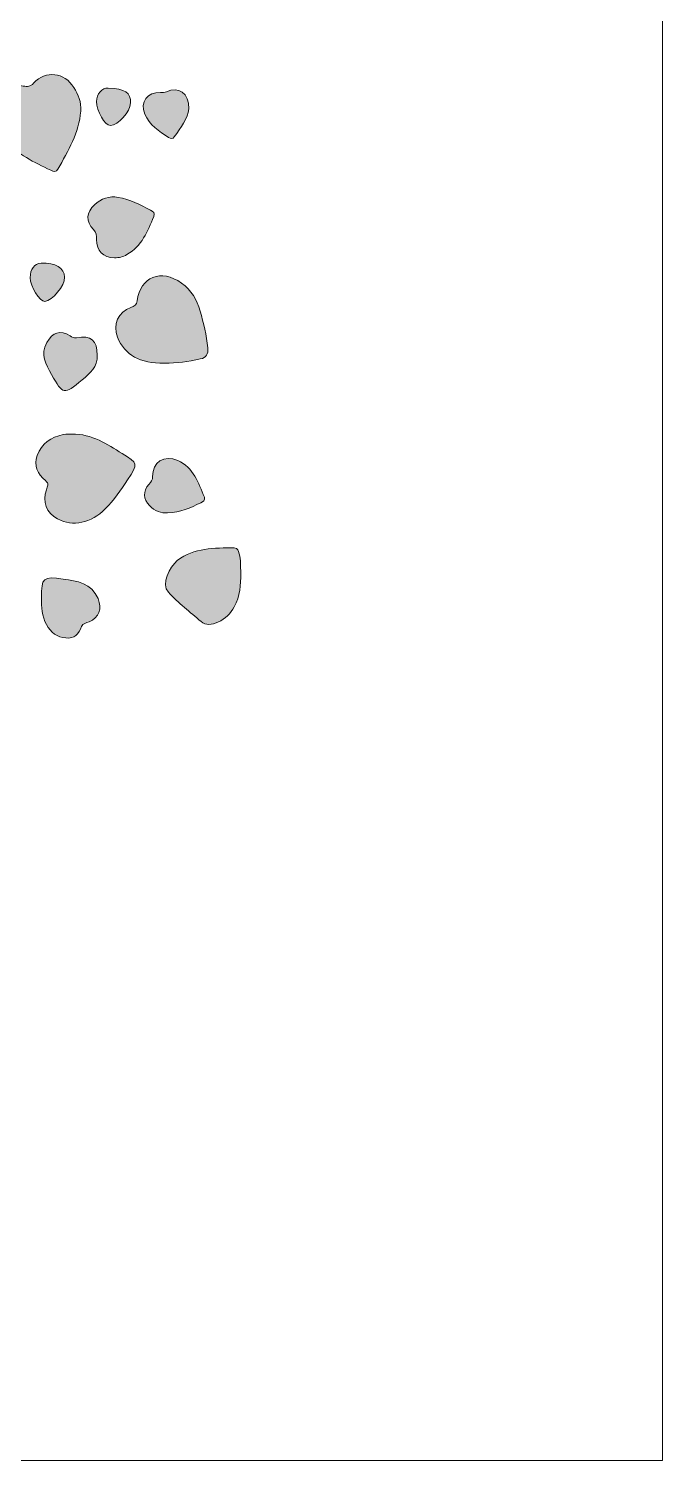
# Model space of a CAD drawing. Header units: inches. Extents: x 0 to 12, y -12 to 0.
# Drawn here: x 9.68 to 12, y -12 to -6.76 of the extents above; entities that cross this region are included whole.
import ezdxf

# ---------------------------------------------------------------- set-up
doc = ezdxf.new("R2010")
doc.units = ezdxf.units.IN
doc.header["$MEASUREMENT"] = 0
doc.layers.add('Layer 1', color=7, linetype='Continuous')

# ---------------------------------------------------------------- blocks, each defined once
blk = doc.blocks.new('block 2')
at = {"layer": 'Layer 1', "true_color": 0xffffff}
h = blk.add_hatch(color=7, dxfattribs=at)
h.dxf.hatch_style = 2
edge = h.paths.add_edge_path()
edge.add_spline(control_points=[(9.6974, -6.9589), (9.685, -6.9724), (9.6748, -6.9718), (9.6595, -6.9693), (9.593, -6.9583), (9.5519, -6.9945), (9.5502, -7.0624), (9.5493, -7.1041), (9.5643, -7.1395), (9.5922, -7.1688), (9.6392, -7.2184), (9.6991, -7.249), (9.7602, -7.2774), (9.7703, -7.2822), (9.7798, -7.2857), (9.7863, -7.2739), (9.8237, -7.2065), (9.8649, -7.1406), (9.8698, -7.0607), (9.873, -7.0284), (9.861, -7.0006), (9.8449, -6.9746), (9.8102, -6.9185), (9.7414, -6.9106), (9.6974, -6.9589)], knot_values=[0, 0, 0, 0, 1, 1, 1, 2, 2, 2, 3, 3, 3, 4, 4, 4, 5, 5, 5, 6, 6, 6, 7, 7, 7, 8, 8, 8, 8], degree=3, periodic=1)
h = blk.add_hatch(color=7, dxfattribs=at)
h.dxf.hatch_style = 2
edge = h.paths.add_edge_path()
edge.add_spline(control_points=[(10.2125, -7.1551), (10.2369, -7.1215), (10.2618, -7.0881), (10.2659, -7.0523), (10.2659, -6.9948), (10.229, -6.9699), (10.1842, -6.9899), (10.1767, -6.9932), (10.1698, -6.9939), (10.1616, -6.9933), (10.1144, -6.9894), (10.0865, -7.0281), (10.1046, -7.0717), (10.1216, -7.1126), (10.1567, -7.1351), (10.1919, -7.1576), (10.1998, -7.1626), (10.2068, -7.1629), (10.2125, -7.1551)], knot_values=[0, 0, 0, 0, 1, 1, 1, 2, 2, 2, 3, 3, 3, 4, 4, 4, 5, 5, 5, 6, 6, 6, 6], degree=3, periodic=1)
h = blk.add_hatch(color=7, dxfattribs=at)
h.dxf.hatch_style = 2
edge = h.paths.add_edge_path()
edge.add_spline(control_points=[(10.0525, -7.0313), (10.0531, -6.9932), (10.0334, -6.98), (9.9709, -6.9766), (9.9472, -6.9754), (9.9282, -6.9972), (9.9278, -7.0263), (9.9273, -7.0598), (9.9589, -7.1139), (9.9788, -7.1135), (10.0066, -7.113), (10.052, -7.0624), (10.0525, -7.0313)], knot_values=[0, 0, 0, 0, 1, 1, 1, 2, 2, 2, 3, 3, 3, 4, 4, 4, 4], degree=3, periodic=1)
h = blk.add_hatch(color=7, dxfattribs=at)
h.dxf.hatch_style = 2
edge = h.paths.add_edge_path()
edge.add_spline(control_points=[(9.9163, -7.4943), (9.9274, -7.506), (9.9278, -7.517), (9.9279, -7.5305), (9.9282, -7.5729), (9.9522, -7.5973), (9.9938, -7.5979), (10.01, -7.5985), (10.0248, -7.594), (10.0388, -7.5863), (10.0941, -7.5558), (10.1142, -7.5003), (10.1377, -7.4472), (10.1432, -7.4347), (10.1348, -7.4278), (10.1257, -7.4231), (10.0877, -7.404), (10.0498, -7.3842), (10.0075, -7.3767), (9.9745, -7.371), (9.9452, -7.381), (9.9207, -7.4036), (9.8899, -7.432), (9.8873, -7.4638), (9.9163, -7.4943)], knot_values=[0, 0, 0, 0, 1, 1, 1, 2, 2, 2, 3, 3, 3, 4, 4, 4, 5, 5, 5, 6, 6, 6, 7, 7, 7, 8, 8, 8, 8], degree=3, periodic=1)
h = blk.add_hatch(color=7, dxfattribs=at)
h.dxf.hatch_style = 2
edge = h.paths.add_edge_path()
edge.add_spline(control_points=[(9.7246, -7.6177), (9.7005, -7.6185), (9.6845, -7.6398), (9.685, -7.6708), (9.6854, -7.7021), (9.7202, -7.759), (9.738, -7.7576), (9.7663, -7.7553), (9.8118, -7.7002), (9.8109, -7.6692), (9.8098, -7.6345), (9.7789, -7.6161), (9.7246, -7.6177)], knot_values=[0, 0, 0, 0, 1, 1, 1, 2, 2, 2, 3, 3, 3, 4, 4, 4, 4], degree=3, periodic=1)
h = blk.add_hatch(color=7, dxfattribs=at)
h.dxf.hatch_style = 2
edge = h.paths.add_edge_path()
edge.add_spline(control_points=[(10.3351, -7.9277), (10.3308, -7.8816), (10.3195, -7.837), (10.3071, -7.7928), (10.2956, -7.7521), (10.2752, -7.7163), (10.2396, -7.6908), (10.164, -7.6369), (10.0887, -7.6665), (10.0767, -7.7556), (10.0746, -7.7712), (10.0664, -7.7749), (10.0536, -7.7793), (10.0077, -7.795), (9.9865, -7.8435), (10.0047, -7.888), (10.0319, -7.9548), (10.0853, -7.9845), (10.177, -7.9837), (10.2211, -7.9842), (10.2642, -7.9776), (10.3072, -7.9683), (10.3313, -7.9631), (10.3372, -7.9503), (10.3351, -7.9277)], knot_values=[0, 0, 0, 0, 1, 1, 1, 2, 2, 2, 3, 3, 3, 4, 4, 4, 5, 5, 5, 6, 6, 6, 7, 7, 7, 8, 8, 8, 8], degree=3, periodic=1)
h = blk.add_hatch(color=7, dxfattribs=at)
h.dxf.hatch_style = 2
edge = h.paths.add_edge_path()
edge.add_spline(control_points=[(9.8551, -7.8907), (9.8438, -7.8931), (9.8388, -7.888), (9.8314, -7.8835), (9.7945, -7.8611), (9.767, -7.8702), (9.7459, -7.9085), (9.7217, -7.9524), (9.7425, -7.9884), (9.7631, -8.025), (9.8053, -8.1), (9.8083, -8.1004), (9.875, -8.0451), (9.9039, -8.0211), (9.9321, -7.9969), (9.9303, -7.9543), (9.9308, -7.9009), (9.9069, -7.8799), (9.8551, -7.8907)], knot_values=[0, 0, 0, 0, 1, 1, 1, 2, 2, 2, 3, 3, 3, 4, 4, 4, 5, 5, 5, 6, 6, 6, 6], degree=3, periodic=1)
h = blk.add_hatch(color=7, dxfattribs=at)
h.dxf.hatch_style = 2
edge = h.paths.add_edge_path()
edge.add_spline(control_points=[(9.7853, -8.5537), (9.8408, -8.5831), (9.9081, -8.5694), (9.9601, -8.5172), (9.9919, -8.4852), (10.017, -8.4479), (10.0415, -8.4104), (10.0799, -8.3515), (10.081, -8.3496), (10.0217, -8.3141), (9.9664, -8.281), (9.9123, -8.2421), (9.8376, -8.2434), (9.8306, -8.2438), (9.818, -8.243), (9.806, -8.2453), (9.7611, -8.2538), (9.7265, -8.2777), (9.7108, -8.3213), (9.6976, -8.3581), (9.7109, -8.3896), (9.7412, -8.4136), (9.7542, -8.424), (9.7488, -8.435), (9.7444, -8.4468), (9.7282, -8.4904), (9.7442, -8.5319), (9.7853, -8.5537)], knot_values=[0, 0, 0, 0, 1, 1, 1, 2, 2, 2, 3, 3, 3, 4, 4, 4, 5, 5, 5, 6, 6, 6, 7, 7, 7, 8, 8, 8, 9, 9, 9, 9], degree=3, periodic=1)
h = blk.add_hatch(color=7, dxfattribs=at)
h.dxf.hatch_style = 2
edge = h.paths.add_edge_path()
edge.add_spline(control_points=[(10.2251, -8.3401), (10.1757, -8.3186), (10.1323, -8.3464), (10.1331, -8.3988), (10.1334, -8.412), (10.1276, -8.4187), (10.1199, -8.4273), (10.0975, -8.4526), (10.0984, -8.4813), (10.1218, -8.5052), (10.1409, -8.5247), (10.1643, -8.534), (10.1876, -8.531), (10.2351, -8.532), (10.2719, -8.5118), (10.3095, -8.4948), (10.3174, -8.4912), (10.3275, -8.4854), (10.3228, -8.4745), (10.3004, -8.4224), (10.2835, -8.3655), (10.2251, -8.3401)], knot_values=[0, 0, 0, 0, 1, 1, 1, 2, 2, 2, 3, 3, 3, 4, 4, 4, 5, 5, 5, 6, 6, 6, 7, 7, 7, 7], degree=3, periodic=1)
h = blk.add_hatch(color=7, dxfattribs=at)
h.dxf.hatch_style = 2
edge = h.paths.add_edge_path()
edge.add_spline(control_points=[(10.4324, -8.66), (10.3595, -8.6602), (10.2854, -8.6584), (10.2237, -8.7064), (10.1947, -8.729), (10.1632, -8.7924), (10.1911, -8.8224), (10.2274, -8.8616), (10.2705, -8.8944), (10.3105, -8.9295), (10.3427, -8.9579), (10.4078, -8.9232), (10.4325, -8.8758), (10.4529, -8.8367), (10.4567, -8.7946), (10.456, -8.7516), (10.4553, -8.7281), (10.4562, -8.7044), (10.4504, -8.6813), (10.4479, -8.671), (10.4446, -8.66), (10.4324, -8.66)], knot_values=[0, 0, 0, 0, 1, 1, 1, 2, 2, 2, 3, 3, 3, 4, 4, 4, 5, 5, 5, 6, 6, 6, 7, 7, 7, 7], degree=3, periodic=1)
h = blk.add_hatch(color=7, dxfattribs=at)
h.dxf.hatch_style = 2
edge = h.paths.add_edge_path()
edge.add_spline(control_points=[(9.8059, -8.774), (9.7311, -8.7635), (9.7264, -8.7686), (9.7262, -8.8429), (9.7255, -8.8768), (9.728, -8.9096), (9.7445, -8.9407), (9.7602, -8.9702), (9.7843, -8.9865), (9.8159, -8.9897), (9.8456, -8.9927), (9.8636, -8.9751), (9.8732, -8.9479), (9.8776, -8.9352), (9.8903, -8.935), (9.9003, -8.9306), (9.9374, -8.9147), (9.9491, -8.8828), (9.9335, -8.8455), (9.9095, -8.788), (9.8569, -8.7812), (9.8059, -8.774)], knot_values=[0, 0, 0, 0, 1, 1, 1, 2, 2, 2, 3, 3, 3, 4, 4, 4, 5, 5, 5, 6, 6, 6, 7, 7, 7, 7], degree=3, periodic=1)
at = {"layer": 'Layer 1', "lineweight": 0}
for points, knots in [([(9.6974, -6.9589), (9.685, -6.9724), (9.6748, -6.9718), (9.6595, -6.9693), (9.593, -6.9583), (9.5519, -6.9945), (9.5502, -7.0624), (9.5493, -7.1041), (9.5643, -7.1395), (9.5922, -7.1688), (9.6392, -7.2184), (9.6991, -7.249), (9.7602, -7.2774), (9.7703, -7.2822), (9.7798, -7.2857), (9.7863, -7.2739), (9.8237, -7.2065), (9.8649, -7.1406), (9.8698, -7.0607), (9.873, -7.0284), (9.861, -7.0006), (9.8449, -6.9746), (9.8102, -6.9185), (9.7414, -6.9106), (9.6974, -6.9589)], [0, 0, 0, 0, 1, 1, 1, 2, 2, 2, 3, 3, 3, 4, 4, 4, 5, 5, 5, 6, 6, 6, 7, 7, 7, 8, 8, 8, 8]), ([(10.2125, -7.1551), (10.2369, -7.1215), (10.2618, -7.0881), (10.2659, -7.0523), (10.2659, -6.9948), (10.229, -6.9699), (10.1842, -6.9899), (10.1767, -6.9932), (10.1698, -6.9939), (10.1616, -6.9933), (10.1144, -6.9894), (10.0865, -7.0281), (10.1046, -7.0717), (10.1216, -7.1126), (10.1567, -7.1351), (10.1919, -7.1576), (10.1998, -7.1626), (10.2068, -7.1629), (10.2125, -7.1551)], [0, 0, 0, 0, 1, 1, 1, 2, 2, 2, 3, 3, 3, 4, 4, 4, 5, 5, 5, 6, 6, 6, 6]), ([(10.0525, -7.0313), (10.0531, -6.9932), (10.0334, -6.98), (9.9709, -6.9766), (9.9472, -6.9754), (9.9282, -6.9972), (9.9278, -7.0263), (9.9273, -7.0598), (9.9589, -7.1139), (9.9788, -7.1135), (10.0066, -7.113), (10.052, -7.0624), (10.0525, -7.0313)], [0, 0, 0, 0, 1, 1, 1, 2, 2, 2, 3, 3, 3, 4, 4, 4, 4]), ([(9.9163, -7.4943), (9.9274, -7.506), (9.9278, -7.517), (9.9279, -7.5305), (9.9282, -7.5729), (9.9522, -7.5973), (9.9938, -7.5979), (10.01, -7.5985), (10.0248, -7.594), (10.0388, -7.5863), (10.0941, -7.5558), (10.1142, -7.5003), (10.1377, -7.4472), (10.1432, -7.4347), (10.1348, -7.4278), (10.1257, -7.4231), (10.0877, -7.404), (10.0498, -7.3842), (10.0075, -7.3767), (9.9745, -7.371), (9.9452, -7.381), (9.9207, -7.4036), (9.8899, -7.432), (9.8873, -7.4638), (9.9163, -7.4943)], [0, 0, 0, 0, 1, 1, 1, 2, 2, 2, 3, 3, 3, 4, 4, 4, 5, 5, 5, 6, 6, 6, 7, 7, 7, 8, 8, 8, 8]), ([(9.7246, -7.6177), (9.7005, -7.6185), (9.6845, -7.6398), (9.685, -7.6708), (9.6854, -7.7021), (9.7202, -7.759), (9.738, -7.7576), (9.7663, -7.7553), (9.8118, -7.7002), (9.8109, -7.6692), (9.8098, -7.6345), (9.7789, -7.6161), (9.7246, -7.6177)], [0, 0, 0, 0, 1, 1, 1, 2, 2, 2, 3, 3, 3, 4, 4, 4, 4]), ([(10.3351, -7.9277), (10.3308, -7.8816), (10.3195, -7.837), (10.3071, -7.7928), (10.2956, -7.7521), (10.2752, -7.7163), (10.2396, -7.6908), (10.164, -7.6369), (10.0887, -7.6665), (10.0767, -7.7556), (10.0746, -7.7712), (10.0664, -7.7749), (10.0536, -7.7793), (10.0077, -7.795), (9.9865, -7.8435), (10.0047, -7.888), (10.0319, -7.9548), (10.0853, -7.9845), (10.177, -7.9837), (10.2211, -7.9842), (10.2642, -7.9776), (10.3072, -7.9683), (10.3313, -7.9631), (10.3372, -7.9503), (10.3351, -7.9277)], [0, 0, 0, 0, 1, 1, 1, 2, 2, 2, 3, 3, 3, 4, 4, 4, 5, 5, 5, 6, 6, 6, 7, 7, 7, 8, 8, 8, 8]), ([(9.8551, -7.8907), (9.8438, -7.8931), (9.8388, -7.888), (9.8314, -7.8835), (9.7945, -7.8611), (9.767, -7.8702), (9.7459, -7.9085), (9.7217, -7.9524), (9.7425, -7.9884), (9.7631, -8.025), (9.8053, -8.1), (9.8083, -8.1004), (9.875, -8.0451), (9.9039, -8.0211), (9.9321, -7.9969), (9.9303, -7.9543), (9.9308, -7.9009), (9.9069, -7.8799), (9.8551, -7.8907)], [0, 0, 0, 0, 1, 1, 1, 2, 2, 2, 3, 3, 3, 4, 4, 4, 5, 5, 5, 6, 6, 6, 6]), ([(9.7853, -8.5537), (9.8408, -8.5831), (9.9081, -8.5694), (9.9601, -8.5172), (9.9919, -8.4852), (10.017, -8.4479), (10.0415, -8.4104), (10.0799, -8.3515), (10.081, -8.3496), (10.0217, -8.3141), (9.9664, -8.281), (9.9123, -8.2421), (9.8376, -8.2434), (9.8306, -8.2438), (9.818, -8.243), (9.806, -8.2453), (9.7611, -8.2538), (9.7265, -8.2777), (9.7108, -8.3213), (9.6976, -8.3581), (9.7109, -8.3896), (9.7412, -8.4136), (9.7542, -8.424), (9.7488, -8.435), (9.7444, -8.4468), (9.7282, -8.4904), (9.7442, -8.5319), (9.7853, -8.5537)], [0, 0, 0, 0, 1, 1, 1, 2, 2, 2, 3, 3, 3, 4, 4, 4, 5, 5, 5, 6, 6, 6, 7, 7, 7, 8, 8, 8, 9, 9, 9, 9]), ([(10.2251, -8.3401), (10.1757, -8.3186), (10.1323, -8.3464), (10.1331, -8.3988), (10.1334, -8.412), (10.1276, -8.4187), (10.1199, -8.4273), (10.0975, -8.4526), (10.0984, -8.4813), (10.1218, -8.5052), (10.1409, -8.5247), (10.1643, -8.534), (10.1876, -8.531), (10.2351, -8.532), (10.2719, -8.5118), (10.3095, -8.4948), (10.3174, -8.4912), (10.3275, -8.4854), (10.3228, -8.4745), (10.3004, -8.4224), (10.2835, -8.3655), (10.2251, -8.3401)], [0, 0, 0, 0, 1, 1, 1, 2, 2, 2, 3, 3, 3, 4, 4, 4, 5, 5, 5, 6, 6, 6, 7, 7, 7, 7]), ([(10.4324, -8.66), (10.3595, -8.6602), (10.2854, -8.6584), (10.2237, -8.7064), (10.1947, -8.729), (10.1632, -8.7924), (10.1911, -8.8224), (10.2274, -8.8616), (10.2705, -8.8944), (10.3105, -8.9295), (10.3427, -8.9579), (10.4078, -8.9232), (10.4325, -8.8758), (10.4529, -8.8367), (10.4567, -8.7946), (10.456, -8.7516), (10.4553, -8.7281), (10.4562, -8.7044), (10.4504, -8.6813), (10.4479, -8.671), (10.4446, -8.66), (10.4324, -8.66)], [0, 0, 0, 0, 1, 1, 1, 2, 2, 2, 3, 3, 3, 4, 4, 4, 5, 5, 5, 6, 6, 6, 7, 7, 7, 7]), ([(9.8059, -8.774), (9.7311, -8.7635), (9.7264, -8.7686), (9.7262, -8.8429), (9.7255, -8.8768), (9.728, -8.9096), (9.7445, -8.9407), (9.7602, -8.9702), (9.7843, -8.9865), (9.8159, -8.9897), (9.8456, -8.9927), (9.8636, -8.9751), (9.8732, -8.9479), (9.8776, -8.9352), (9.8903, -8.935), (9.9003, -8.9306), (9.9374, -8.9147), (9.9491, -8.8828), (9.9335, -8.8455), (9.9095, -8.788), (9.8569, -8.7812), (9.8059, -8.774)], [0, 0, 0, 0, 1, 1, 1, 2, 2, 2, 3, 3, 3, 4, 4, 4, 5, 5, 5, 6, 6, 6, 7, 7, 7, 7])]:
    blk.add_open_spline(points, degree=3, knots=knots, dxfattribs=at)

msp = doc.modelspace()

# ---------------------------------------------------------------- linework, layer by layer
at = {"layer": 'Layer 1', "lineweight": 0}
msp.add_lwpolyline([(12, -12), (0, -12), (0, 0), (12, 0), (12, -12)], dxfattribs=at)

# ---------------------------------------------------------------- block references
at = {"layer": 'Layer 1'}
msp.add_blockref('block 2', (0, 0), dxfattribs=at)

doc.saveas('drawing.dxf')
